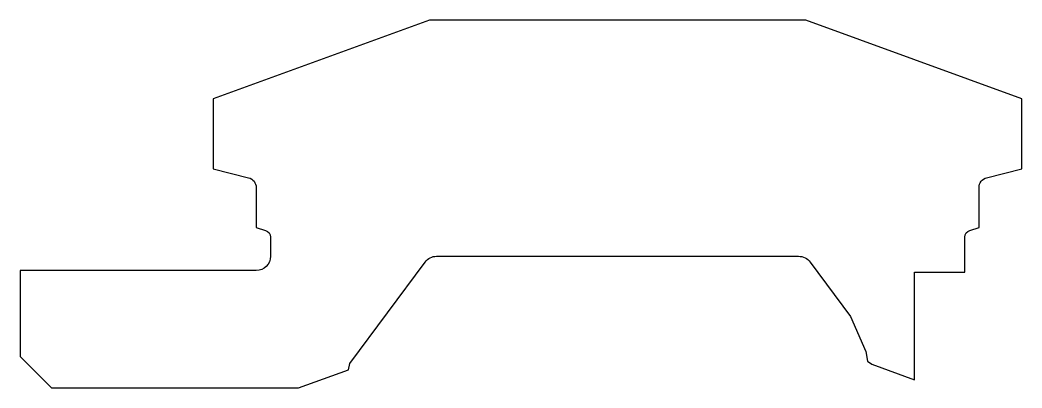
# Model space of a CAD drawing. Header units: millimetres. Extents: x 0 to 700, y 0 to 257.
import ezdxf

# ---------------------------------------------------------------- set-up
doc = ezdxf.new("R2010")
doc.units = ezdxf.units.MM
doc.layers.add('insulation', color=2, linetype='Continuous')

msp = doc.modelspace()

# ---------------------------------------------------------------- linework, layer by layer
at = {"layer": 'insulation'}
msp.add_lwpolyline([(625, 5.64), (625, 81), (660, 81), (660, 105.28, -0.331206), (663.56, 110.07), (670, 112), (670, 140.03, -0.344151), (675.3, 146.83), (700, 153), (700, 202), (549, 257), (286, 257), (135, 202), (135, 153), (159.7, 146.83, -0.344151), (165, 140.03), (165, 112), (171.44, 110.07, -0.331206), (175, 105.28), (175, 92, -0.414214), (165, 82), (0, 82), (0, 22), (22, 0), (194.51, 0), (229.38, 12.7), (230.38, 17), (283, 87.96, -0.237489), (291.03, 92), (543.97, 92, -0.237489), (552, 87.96), (580.15, 50), (591, 25.57), (592, 18.75), (595, 16.57)], format="xyb", close=True, dxfattribs=at)

doc.saveas('drawing.dxf')
